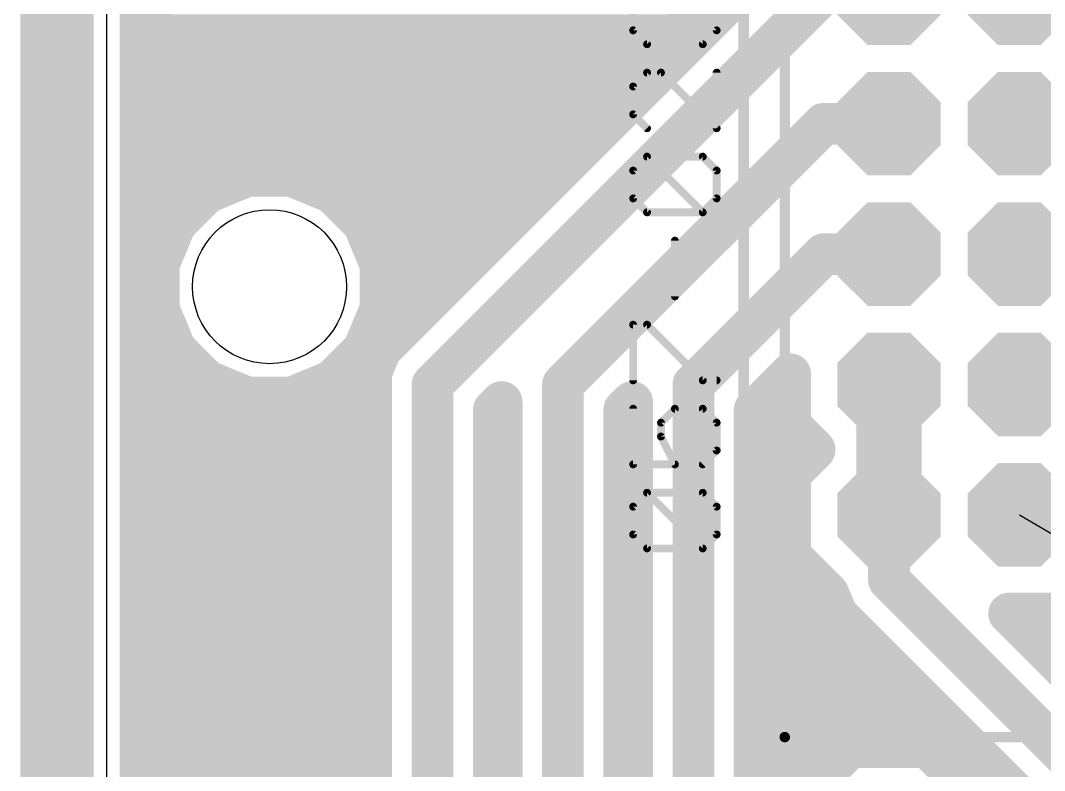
# Model space of a CAD drawing. Extents: x -2.9 to 49.9, y -3.5 to 62.6.
# Drawn here: x -2.95 to 17, y 25.5 to 40.11 of the extents above; entities that cross this region are included whole.
import ezdxf

# ---------------------------------------------------------------- set-up
doc = ezdxf.new("R2010")
doc.units = 0
for name, color, linetype in [('16', 175, 'CONTINUOUS'), ('17', 82, 'CONTINUOUS'), ('19', 53, 'CONTINUOUS'), ('20', 251, 'CONTINUOUS'), ('21', 253, 'CONTINUOUS'), ('27', 253, 'CONTINUOUS')]:
    doc.layers.add(name, color=color, linetype=linetype)

# ---------------------------------------------------------------- blocks, each defined once
blk = doc.blocks.new('OCTAGONP')
at = {"const_width": 0.5}
blk.add_lwpolyline([(-0.25, -0.1036), (-0.25, 0.1036), (-0.1036, 0.25), (0.1036, 0.25), (0.25, 0.1036), (0.25, -0.1036), (0.1036, -0.25), (-0.1036, -0.25), (-0.25, -0.1036), (-0.25, 0.1036)], dxfattribs=at)

msp = doc.modelspace()

# ---------------------------------------------------------------- linework, layer by layer
at = {"layer": '16'}
for points, const_width in [([(-2.54, -1.27), (-2.54, 62.23)], 0.8128), ([(-1.9304, 60.8286), (-1.9304, 0.1514)], 0.8128), ([(-0.508, 14.37), (-0.508, 60.198)], 1.016), ([(-0.6096, 14.5224), (-0.6096, 60.2996)], 0.8128), ([(11.6018, 41.3738), (3.9818, 33.7538)], 1.016), ([(11.6879, 41.3162), (4.0679, 33.6962)], 0.8128), ([(5.08, 33.02), (12.7, 40.64)], 0.8128), ([(-2.54, 39.8272), (-1.9304, 39.8272)], 0.8128), ([(-0.6096, 39.8272), (10.1989, 39.8272)], 0.8128), ([(-0.508, 39.624), (9.852, 39.624)], 1.016), ([(-2.54, 39.0144), (-1.9304, 39.0144)], 0.8128), ([(-0.6096, 39.0144), (9.3861, 39.0144)], 0.8128), ([(-0.508, 38.608), (8.836, 38.608)], 1.016), ([(-2.54, 38.2016), (-1.9304, 38.2016)], 0.8128), ([(-0.6096, 38.2016), (8.5733, 38.2016)], 0.8128), ([(7.62, 33.02), (12.7, 38.1)], 0.8128), ([(12.7, 38.1), (13.97, 38.1)], 0.8128), ([(17.78, 38.1), (16.51, 38.1)], 0.8128), ([(-0.508, 37.592), (7.82, 37.592)], 1.016), ([(-2.54, 37.3888), (-1.9304, 37.3888)], 0.8128), ([(-0.6096, 37.3888), (7.7605, 37.3888)], 0.8128), ([(1.4551, 37.187), (0.6237, 36.8426)], 1.016), ([(2.3549, 37.187), (1.4551, 37.187)], 1.016), ([(3.1863, 36.8426), (2.3549, 37.187)], 1.016), ([(0.6237, 36.8426), (-0.0126, 36.2063)], 1.016), ([(1.4753, 37.0854), (0.6812, 36.7565)], 0.8128), ([(2.3347, 37.0854), (1.4753, 37.0854)], 0.8128), ([(3.1288, 36.7565), (2.3347, 37.0854)], 0.8128), ([(3.8226, 36.2063), (3.1863, 36.8426)], 1.016), ([(0.6812, 36.7565), (0.0735, 36.1488)], 0.8128), ([(3.7365, 36.1488), (3.1288, 36.7565)], 0.8128), ([(-2.54, 36.576), (-1.9304, 36.576)], 0.8128), ([(-0.508, 36.576), (0.3571, 36.576)], 1.016), ([(-0.6096, 36.576), (0.5007, 36.576)], 0.8128), ([(3.3093, 36.576), (6.9477, 36.576)], 0.8128), ([(3.4529, 36.576), (6.804, 36.576)], 1.016), ([(-0.0126, 36.2063), (-0.357, 35.3749)], 1.016), ([(4.167, 35.3749), (3.8226, 36.2063)], 1.016), ([(0.0735, 36.1488), (-0.2554, 35.3547)], 0.8128), ([(4.0654, 35.3547), (3.7365, 36.1488)], 0.8128), ([(-2.54, 35.7632), (-1.9304, 35.7632)], 0.8128), ([(-0.6096, 35.7632), (-0.0862, 35.7632)], 0.8128), ([(3.8962, 35.7632), (6.1349, 35.7632)], 0.8128), ([(-0.508, 35.56), (-0.2803, 35.56)], 1.016), ([(4.0903, 35.56), (5.788, 35.56)], 1.016), ([(10.16, 33.02), (12.7, 35.56)], 0.8128), ([(12.7, 35.56), (13.97, 35.56)], 0.8128), ([(17.78, 35.56), (16.51, 35.56)], 0.8128), ([(-0.357, 35.3749), (-0.357, 34.4751)], 1.016), ([(-0.2554, 35.3547), (-0.2554, 34.4953)], 0.8128), ([(4.167, 34.4751), (4.167, 35.3749)], 1.016), ([(4.0654, 34.4953), (4.0654, 35.3547)], 0.8128), ([(-2.54, 34.9504), (-1.9304, 34.9504)], 0.8128), ([(-0.6096, 34.9504), (-0.2554, 34.9504)], 0.8128), ([(4.0654, 34.9504), (5.3221, 34.9504)], 0.8128), ([(-0.508, 34.544), (-0.357, 34.544)], 1.016), ([(-0.357, 34.4751), (-0.0126, 33.6437)], 1.016), ([(3.8226, 33.6437), (4.167, 34.4751)], 1.016), ([(4.167, 34.544), (4.772, 34.544)], 1.016), ([(-0.2554, 34.4953), (0.0735, 33.7012)], 0.8128), ([(3.7365, 33.7012), (4.0654, 34.4953)], 0.8128), ([(-2.54, 34.1376), (-1.9304, 34.1376)], 0.8128), ([(-0.6096, 34.1376), (-0.1073, 34.1376)], 0.8128), ([(3.9172, 34.1376), (4.5093, 34.1376)], 0.8128), ([(-0.0126, 33.6437), (0.6237, 33.0074)], 1.016), ([(3.1863, 33.0074), (3.8226, 33.6437)], 1.016), ([(3.9818, 33.7538), (3.7846, 33.2777)], 1.016), ([(-0.508, 33.528), (0.103, 33.528)], 1.016), ([(0.0735, 33.7012), (0.6812, 33.0935)], 0.8128), ([(3.1288, 33.0935), (3.7365, 33.7012)], 0.8128), ([(3.7069, 33.528), (3.8883, 33.528)], 1.016), ([(4.0679, 33.6962), (3.8862, 33.2575)], 0.8128), ([(-2.54, 33.3248), (-1.9304, 33.3248)], 0.8128), ([(-0.6096, 33.3248), (0.4499, 33.3248)], 0.8128), ([(3.3601, 33.3248), (3.9141, 33.3248)], 0.8128), ([(3.7846, 33.2777), (3.7846, 24.9296)], 1.016), ([(0.6237, 33.0074), (1.4551, 32.663)], 1.016), ([(2.3549, 32.663), (3.1863, 33.0074)], 1.016), ([(3.8862, 33.2575), (3.8862, 24.8875)], 0.8128), ([(11.3538, 32.5255), (12.0476, 33.2193)], 0.8128), ([(12.0476, 33.2193), (12.0476, 32.2237)], 0.8128), ([(13.97, 30.48), (13.97, 33.02)], 1.27), ([(18.28, 33.02), (16.51, 33.02)], 1.016), ([(16.51, 33.02), (16.51, 33.02)], 1.016), ([(16.51, 33.02), (18.28, 33.02)], 1.016), ([(0.6812, 33.0935), (1.4753, 32.7646)], 0.8128), ([(2.3347, 32.7646), (3.1288, 33.0935)], 0.8128), ([(5.08, 23.495), (5.08, 33.02)], 0.8128), ([(7.62, 31.75), (7.62, 33.02)], 0.8128), ([(10.16, 15.875), (10.16, 33.02)], 0.8128), ([(17.145, 33.02), (16.51, 33.02)], 0.8128), ([(20.32, 29.845), (17.145, 33.02)], 0.8128), ([(1.4551, 32.663), (2.3549, 32.663)], 1.016), ([(1.4753, 32.7646), (2.3347, 32.7646)], 0.8128), ([(-2.54, 32.512), (-1.9304, 32.512)], 0.8128), ([(-0.508, 32.512), (3.7846, 32.512)], 1.016), ([(-0.6096, 32.512), (3.8862, 32.512)], 0.8128), ([(6.2738, 32.5255), (6.4262, 32.6779)], 0.8128), ([(6.2738, 24.8875), (6.2738, 32.5255)], 0.8128), ([(6.2738, 32.512), (6.4262, 32.512)], 0.8128), ([(6.4262, 32.6779), (6.4262, 24.7351)], 0.8128), ([(8.8138, 32.5255), (8.9662, 32.6779)], 0.8128), ([(8.8138, 21.7035), (8.8138, 32.5255)], 0.8128), ([(8.8138, 32.512), (8.9662, 32.512)], 0.8128), ([(8.9662, 32.6779), (8.9662, 21.5511)], 0.8128), ([(11.3538, 17.4112), (11.3538, 32.5255)], 0.8128), ([(11.3538, 32.512), (12.0476, 32.512)], 0.8128), ([(12.0476, 32.2237), (12.5213, 31.75)], 0.8128), ([(7.62, 20.32), (7.62, 31.75)], 0.8128), ([(12.5213, 31.75), (12.0476, 31.2763)], 0.8128), ([(-2.54, 31.6992), (-1.9304, 31.6992)], 0.8128), ([(-0.6096, 31.6992), (3.8862, 31.6992)], 0.8128), ([(-0.508, 31.496), (3.7846, 31.496)], 1.016), ([(6.2738, 31.6992), (6.4262, 31.6992)], 0.8128), ([(8.8138, 31.6992), (8.9662, 31.6992)], 0.8128), ([(11.3538, 31.6992), (12.4705, 31.6992)], 0.8128), ([(12.0476, 31.2763), (12.0476, 29.6837)], 0.8128), ([(-2.54, 30.8864), (-1.9304, 30.8864)], 0.8128), ([(-0.6096, 30.8864), (3.8862, 30.8864)], 0.8128), ([(6.2738, 30.8864), (6.4262, 30.8864)], 0.8128), ([(8.8138, 30.8864), (8.9662, 30.8864)], 0.8128), ([(11.3538, 30.8864), (12.0476, 30.8864)], 0.8128), ([(-0.508, 30.48), (3.7846, 30.48)], 1.016), ([(13.97, 30.48), (13.97, 29.21)], 0.8128), ([(-2.54, 30.0736), (-1.9304, 30.0736)], 0.8128), ([(-0.6096, 30.0736), (3.8862, 30.0736)], 0.8128), ([(6.2738, 30.0736), (6.4262, 30.0736)], 0.8128), ([(8.8138, 30.0736), (8.9662, 30.0736)], 0.8128), ([(11.3538, 30.0736), (12.0476, 30.0736)], 0.8128), ([(17.3484, 28.456), (18.534, 29.6416)], 1.016), ([(-0.508, 29.464), (3.7846, 29.464)], 1.016), ([(12.0476, 29.6837), (12.7885, 28.9428)], 0.8128), ([(17.3063, 28.5576), (18.4324, 29.6837)], 0.8128), ([(-2.54, 29.2608), (-1.9304, 29.2608)], 0.8128), ([(-0.6096, 29.2608), (3.8862, 29.2608)], 0.8128), ([(6.2738, 29.2608), (6.4262, 29.2608)], 0.8128), ([(8.8138, 29.2608), (8.9662, 29.2608)], 0.8128), ([(11.3538, 29.2608), (12.4705, 29.2608)], 0.8128), ([(13.97, 29.21), (17.78, 25.4)], 0.8128), ([(12.7885, 28.9428), (12.9579, 28.5338)], 0.8128), ([(-0.508, 28.448), (3.7846, 28.448)], 1.016), ([(12.9579, 28.5338), (16.5862, 24.9055)], 0.8128), ([(18.4562, 26.4121), (16.3107, 28.5576)], 0.8128), ([(16.3107, 28.5576), (17.3063, 28.5576)], 0.8128), ([(18.5138, 26.4982), (16.556, 28.456)], 1.016), ([(16.556, 28.456), (17.3484, 28.456)], 1.016), ([(16.564, 28.448), (20.2946, 28.448)], 1.016), ([(-2.54, 28.448), (-1.9304, 28.448)], 0.8128), ([(-0.6096, 28.448), (3.8862, 28.448)], 0.8128), ([(6.2738, 28.448), (6.4262, 28.448)], 0.8128), ([(8.8138, 28.448), (8.9662, 28.448)], 0.8128), ([(11.3538, 28.448), (13.0437, 28.448)], 0.8128), ([(16.4203, 28.448), (20.3962, 28.448)], 0.8128), ([(-2.54, 27.6352), (-1.9304, 27.6352)], 0.8128), ([(-0.6096, 27.6352), (3.8862, 27.6352)], 0.8128), ([(-0.508, 27.432), (3.7846, 27.432)], 1.016), ([(6.2738, 27.6352), (6.4262, 27.6352)], 0.8128), ([(8.8138, 27.6352), (8.9662, 27.6352)], 0.8128), ([(11.3538, 27.6352), (13.8565, 27.6352)], 0.8128), ([(17.2331, 27.6352), (20.3962, 27.6352)], 0.8128), ([(-2.54, 26.8224), (-1.9304, 26.8224)], 0.8128), ([(-0.6096, 26.8224), (3.8862, 26.8224)], 0.8128), ([(6.2738, 26.8224), (6.4262, 26.8224)], 0.8128), ([(8.8138, 26.8224), (8.9662, 26.8224)], 0.8128), ([(11.3538, 26.8224), (14.6693, 26.8224)], 0.8128), ([(-0.508, 26.416), (3.7846, 26.416)], 1.016), ([(-2.54, 26.0096), (-1.9304, 26.0096)], 0.8128), ([(-0.6096, 26.0096), (3.8862, 26.0096)], 0.8128), ([(6.2738, 26.0096), (6.4262, 26.0096)], 0.8128), ([(8.8138, 26.0096), (8.9662, 26.0096)], 0.8128), ([(11.3538, 26.0096), (15.4821, 26.0096)], 0.8128), ([(13.2151, 25.9524), (12.1476, 24.8849)], 0.8128), ([(14.7249, 25.9524), (13.2151, 25.9524)], 0.8128), ([(15.7924, 24.8849), (14.7249, 25.9524)], 0.8128), ([(-0.508, 25.4), (3.7846, 25.4)], 1.016), ([(-2.54, 25.1968), (-1.9304, 25.1968)], 0.8128), ([(-0.6096, 25.1968), (3.8862, 25.1968)], 0.8128), ([(6.2738, 25.1968), (6.4262, 25.1968)], 0.8128), ([(8.8138, 25.1968), (8.9662, 25.1968)], 0.8128), ([(11.3538, 25.1968), (12.4595, 25.1968)], 0.8128), ([(15.4805, 25.1968), (16.2949, 25.1968)], 0.8128)]:
    msp.add_lwpolyline(points, dxfattribs=dict(at, const_width=const_width))
for points, const_width in [([(-2.54, 40.0304, 1), (-2.54, 39.624)], 0.4064), ([(-1.9304, 39.624, 1), (-1.9304, 40.0304)], 0.4064), ([(-0.6096, 40.0304, 1), (-0.6096, 39.624)], 0.4064), ([(-0.508, 39.878, 1), (-0.508, 39.37)], 0.508), ([(9.852, 39.37, 1), (9.852, 39.878)], 0.508), ([(10.1989, 39.624, 1), (10.1989, 40.0304)], 0.4064), ([(-2.54, 39.2176, 1), (-2.54, 38.8112)], 0.4064), ([(-1.9304, 38.8112, 1), (-1.9304, 39.2176)], 0.4064), ([(-0.6096, 39.2176, 1), (-0.6096, 38.8112)], 0.4064), ([(9.3861, 38.8112, 1), (9.3861, 39.2176)], 0.4064), ([(-0.508, 38.862, 1), (-0.508, 38.354)], 0.508), ([(8.836, 38.354, 1), (8.836, 38.862)], 0.508), ([(-2.54, 38.4048, 1), (-2.54, 37.9984)], 0.4064), ([(-1.9304, 37.9984, 1), (-1.9304, 38.4048)], 0.4064), ([(-0.6096, 38.4048, 1), (-0.6096, 37.9984)], 0.4064), ([(8.5733, 37.9984, 1), (8.5733, 38.4048)], 0.4064), ([(12.7, 38.3032, 1), (12.7, 37.8968)], 0.4064), ([(12.8437, 37.9563, 1), (12.5563, 38.2437)], 0.4064), ([(13.97, 37.8968, 1), (13.97, 38.3032)], 0.4064), ([(16.51, 38.3032, 1), (16.51, 37.8968)], 0.4064), ([(-0.508, 37.846, 1), (-0.508, 37.338)], 0.508), ([(7.82, 37.338, 1), (7.82, 37.846)], 0.508), ([(-2.54, 37.592, 1), (-2.54, 37.1856)], 0.4064), ([(-1.9304, 37.1856, 1), (-1.9304, 37.592)], 0.4064), ([(-0.6096, 37.592, 1), (-0.6096, 37.1856)], 0.4064), ([(7.7605, 37.1856, 1), (7.7605, 37.592)], 0.4064), ([(1.4551, 37.441, 1), (1.4551, 36.933)], 0.508), ([(1.5523, 36.9523, 1), (1.3579, 37.4217)], 0.508), ([(2.4521, 37.4217, 1), (2.2577, 36.9523)], 0.508), ([(2.3549, 36.933, 1), (2.3549, 37.441)], 0.508), ([(0.5265, 37.0773, 1), (0.7209, 36.608)], 0.508), ([(0.8033, 36.663, 1), (0.4441, 37.0222)], 0.508), ([(1.4753, 37.2886, 1), (1.4753, 36.8822)], 0.4064), ([(1.553, 36.8977, 1), (1.3975, 37.2731)], 0.4064), ([(2.4125, 37.2731, 1), (2.257, 36.8977)], 0.4064), ([(2.3347, 36.8822, 1), (2.3347, 37.2886)], 0.4064), ([(3.3659, 37.0222, 1), (3.0067, 36.663)], 0.508), ([(3.0891, 36.608, 1), (3.2835, 37.0773)], 0.508), ([(0.6035, 36.9442, 1), (0.759, 36.5688)], 0.4064), ([(0.8249, 36.6128, 1), (0.5375, 36.9002)], 0.4064), ([(3.2724, 36.9002, 1), (2.9851, 36.6128)], 0.4064), ([(3.051, 36.5688, 1), (3.2065, 36.9442)], 0.4064), ([(-2.54, 36.7792, 1), (-2.54, 36.3728)], 0.4064), ([(-1.9304, 36.3728, 1), (-1.9304, 36.7792)], 0.4064), ([(-0.508, 36.83, 1), (-0.508, 36.322)], 0.508), ([(-0.6096, 36.7792, 1), (-0.6096, 36.3728)], 0.4064), ([(0.3571, 36.322, 1), (0.3571, 36.83)], 0.508), ([(0.5007, 36.3728, 1), (0.5007, 36.7792)], 0.4064), ([(3.3093, 36.7792, 1), (3.3093, 36.3728)], 0.4064), ([(3.4529, 36.83, 1), (3.4529, 36.322)], 0.508), ([(6.804, 36.322, 1), (6.804, 36.83)], 0.508), ([(6.9477, 36.3728, 1), (6.9477, 36.7792)], 0.4064), ([(0.222, 36.1091, 1), (-0.2473, 36.3035)], 0.508), ([(4.0573, 36.3035, 1), (3.588, 36.1091)], 0.508), ([(-0.1922, 36.3859, 1), (0.167, 36.0267)], 0.508), ([(0.2612, 36.071, 1), (-0.1142, 36.2265)], 0.4064), ([(3.9242, 36.2265, 1), (3.5488, 36.071)], 0.4064), ([(3.643, 36.0267, 1), (4.0022, 36.3859)], 0.508), ([(-0.0702, 36.2924, 1), (0.2172, 36.0051)], 0.4064), ([(3.5928, 36.0051, 1), (3.8802, 36.2924)], 0.4064), ([(-2.54, 35.9664, 1), (-2.54, 35.56)], 0.4064), ([(-1.9304, 35.56, 1), (-1.9304, 35.9664)], 0.4064), ([(-0.6096, 35.9664, 1), (-0.6096, 35.56)], 0.4064), ([(-0.0862, 35.56, 1), (-0.0862, 35.9664)], 0.4064), ([(3.8962, 35.9664, 1), (3.8962, 35.56)], 0.4064), ([(6.1349, 35.56, 1), (6.1349, 35.9664)], 0.4064), ([(-0.508, 35.814, 1), (-0.508, 35.306)], 0.508), ([(-0.2803, 35.306, 1), (-0.2803, 35.814)], 0.508), ([(4.0903, 35.814, 1), (4.0903, 35.306)], 0.508), ([(5.788, 35.306, 1), (5.788, 35.814)], 0.508), ([(12.7, 35.7632, 1), (12.7, 35.3568)], 0.4064), ([(12.8437, 35.4163, 1), (12.5563, 35.7037)], 0.4064), ([(13.97, 35.3568, 1), (13.97, 35.7632)], 0.4064), ([(16.51, 35.7632, 1), (16.51, 35.3568)], 0.4064), ([(-0.103, 35.3749, 1), (-0.611, 35.3749)], 0.508), ([(-0.5917, 35.4721, 1), (-0.1223, 35.2777)], 0.508), ([(-0.0522, 35.3547, 1), (-0.4586, 35.3547)], 0.4064), ([(4.421, 35.3749, 1), (3.913, 35.3749)], 0.508), ([(4.2686, 35.3547, 1), (3.8622, 35.3547)], 0.4064), ([(3.9323, 35.2777, 1), (4.4017, 35.4721)], 0.508), ([(-0.4431, 35.4325, 1), (-0.0677, 35.277)], 0.4064), ([(3.8777, 35.277, 1), (4.2531, 35.4325)], 0.4064), ([(-2.54, 35.1536, 1), (-2.54, 34.7472)], 0.4064), ([(-1.9304, 34.7472, 1), (-1.9304, 35.1536)], 0.4064), ([(-0.6096, 35.1536, 1), (-0.6096, 34.7472)], 0.4064), ([(-0.2554, 34.7472, 1), (-0.2554, 35.1536)], 0.4064), ([(4.0654, 35.1536, 1), (4.0654, 34.7472)], 0.4064), ([(5.3221, 34.7472, 1), (5.3221, 35.1536)], 0.4064), ([(-0.508, 34.798, 1), (-0.508, 34.29)], 0.508), ([(-0.1223, 34.5723, 1), (-0.5917, 34.3779)], 0.508), ([(-0.357, 34.29, 1), (-0.357, 34.798)], 0.508), ([(4.167, 34.798, 1), (4.167, 34.29)], 0.508), ([(4.4017, 34.3779, 1), (3.9323, 34.5723)], 0.508), ([(4.772, 34.29, 1), (4.772, 34.798)], 0.508), ([(-0.611, 34.4751, 1), (-0.103, 34.4751)], 0.508), ([(-0.0677, 34.573, 1), (-0.4431, 34.4175)], 0.4064), ([(3.913, 34.4751, 1), (4.421, 34.4751)], 0.508), ([(4.2531, 34.4175, 1), (3.8777, 34.573)], 0.4064), ([(-2.54, 34.3408, 1), (-2.54, 33.9344)], 0.4064), ([(-1.9304, 33.9344, 1), (-1.9304, 34.3408)], 0.4064), ([(-0.6096, 34.3408, 1), (-0.6096, 33.9344)], 0.4064), ([(-0.4586, 34.4953, 1), (-0.0522, 34.4953)], 0.4064), ([(-0.1073, 33.9344, 1), (-0.1073, 34.3408)], 0.4064), ([(3.9172, 34.3408, 1), (3.9172, 33.9344)], 0.4064), ([(3.8622, 34.4953, 1), (4.2686, 34.4953)], 0.4064), ([(4.5093, 33.9344, 1), (4.5093, 34.3408)], 0.4064), ([(0.167, 33.8233, 1), (-0.1922, 33.4641)], 0.508), ([(4.0022, 33.4641, 1), (3.643, 33.8233)], 0.508), ([(3.8022, 33.9334, 1), (4.1614, 33.5742)], 0.508), ([(4.2165, 33.6566, 1), (3.7471, 33.851)], 0.508), ([(-0.508, 33.782, 1), (-0.508, 33.274)], 0.508), ([(-0.2473, 33.5465, 1), (0.222, 33.7409)], 0.508), ([(0.2172, 33.8449, 1), (-0.0702, 33.5575)], 0.4064), ([(-0.1142, 33.6235, 1), (0.2612, 33.779)], 0.4064), ([(0.103, 33.274, 1), (0.103, 33.782)], 0.508), ([(3.7069, 33.782, 1), (3.7069, 33.274)], 0.508), ([(3.588, 33.7409, 1), (4.0573, 33.5465)], 0.508), ([(3.5488, 33.779, 1), (3.9242, 33.6235)], 0.4064), ([(3.8802, 33.5575, 1), (3.5928, 33.8449)], 0.4064), ([(3.8883, 33.274, 1), (3.8883, 33.782)], 0.508), ([(3.9243, 33.8399, 1), (4.2116, 33.5525)], 0.4064), ([(4.2557, 33.6185, 1), (3.8802, 33.774)], 0.4064), ([(-2.54, 33.528, 1), (-2.54, 33.1216)], 0.4064), ([(-1.9304, 33.1216, 1), (-1.9304, 33.528)], 0.4064), ([(-0.6096, 33.528, 1), (-0.6096, 33.1216)], 0.4064), ([(0.4499, 33.1216, 1), (0.4499, 33.528)], 0.4064), ([(3.3601, 33.528, 1), (3.3601, 33.1216)], 0.4064), ([(4.0386, 33.2777, 1), (3.5306, 33.2777)], 0.508), ([(3.9141, 33.1216, 1), (3.9141, 33.528)], 0.4064), ([(0.7209, 33.242, 1), (0.5265, 32.7727)], 0.508), ([(3.2835, 32.7727, 1), (3.0891, 33.242)], 0.508), ([(3.5499, 33.3749, 1), (4.0193, 33.1805)], 0.508), ([(4.0894, 33.2575, 1), (3.683, 33.2575)], 0.4064), ([(3.6985, 33.3352, 1), (4.0739, 33.1797)], 0.4064), ([(12.2508, 33.2193, 1), (11.8444, 33.2193)], 0.4064), ([(12.1913, 33.0756, 1), (11.9039, 33.363)], 0.4064), ([(14.2875, 33.02, 1), (13.6525, 33.02)], 0.635), ([(16.51, 33.274, 1), (16.51, 32.766)], 0.508), ([(16.764, 33.02, 1), (16.256, 33.02)], 0.508), ([(16.51, 33.274, 1), (16.51, 32.766)], 0.508), ([(0.4441, 32.8278, 1), (0.8033, 33.187)], 0.508), ([(0.759, 33.2812, 1), (0.6035, 32.9058)], 0.4064), ([(0.5375, 32.9498, 1), (0.8249, 33.2372)], 0.4064), ([(3.0067, 33.187, 1), (3.3659, 32.8278)], 0.508), ([(2.9851, 33.2372, 1), (3.2724, 32.9498)], 0.4064), ([(3.2065, 32.9058, 1), (3.051, 33.2812)], 0.4064), ([(5.2832, 33.02, 1), (4.8768, 33.02)], 0.4064), ([(4.9363, 33.1637, 1), (5.2237, 32.8763)], 0.4064), ([(7.8232, 33.02, 1), (7.4168, 33.02)], 0.4064), ([(7.4763, 33.1637, 1), (7.7637, 32.8763)], 0.4064), ([(10.3632, 33.02, 1), (9.9568, 33.02)], 0.4064), ([(10.0163, 33.1637, 1), (10.3037, 32.8763)], 0.4064), ([(16.51, 33.2232, 1), (16.51, 32.8168)], 0.4064), ([(17.2887, 33.1637, 1), (17.0013, 32.8763)], 0.4064), ([(17.145, 32.8168, 1), (17.145, 33.2232)], 0.4064), ([(1.4551, 32.917, 1), (1.4551, 32.409)], 0.508), ([(1.4753, 32.9678, 1), (1.4753, 32.5614)], 0.4064), ([(1.3579, 32.4283, 1), (1.5523, 32.8977)], 0.508), ([(1.3975, 32.5769, 1), (1.553, 32.9523)], 0.4064), ([(2.2577, 32.8977, 1), (2.4521, 32.4283)], 0.508), ([(2.257, 32.9523, 1), (2.4125, 32.5769)], 0.4064), ([(2.3549, 32.409, 1), (2.3549, 32.917)], 0.508), ([(2.3347, 32.5614, 1), (2.3347, 32.9678)], 0.4064), ([(16.256, 33.02, 1), (16.764, 33.02)], 0.508), ([(-2.54, 32.7152, 1), (-2.54, 32.3088)], 0.4064), ([(-1.9304, 32.3088, 1), (-1.9304, 32.7152)], 0.4064), ([(-0.508, 32.766, 1), (-0.508, 32.258)], 0.508), ([(-0.6096, 32.7152, 1), (-0.6096, 32.3088)], 0.4064), ([(3.7846, 32.258, 1), (3.7846, 32.766)], 0.508), ([(3.8862, 32.3088, 1), (3.8862, 32.7152)], 0.4064), ([(6.477, 32.5255, 1), (6.0706, 32.5255)], 0.4064), ([(6.2738, 32.7152, 1), (6.2738, 32.3088)], 0.4064), ([(6.6294, 32.6779, 1), (6.223, 32.6779)], 0.4064), ([(6.5699, 32.5342, 1), (6.2825, 32.8216)], 0.4064), ([(6.4262, 32.3088, 1), (6.4262, 32.7152)], 0.4064), ([(9.017, 32.5255, 1), (8.6106, 32.5255)], 0.4064), ([(8.8138, 32.7152, 1), (8.8138, 32.3088)], 0.4064), ([(9.1694, 32.6779, 1), (8.763, 32.6779)], 0.4064), ([(9.1099, 32.5342, 1), (8.8225, 32.8216)], 0.4064), ([(8.9662, 32.3088, 1), (8.9662, 32.7152)], 0.4064), ([(11.557, 32.5255, 1), (11.1506, 32.5255)], 0.4064), ([(11.3538, 32.7152, 1), (11.3538, 32.3088)], 0.4064), ([(12.0476, 32.3088, 1), (12.0476, 32.7152)], 0.4064), ([(6.1301, 32.6692, 1), (6.4175, 32.3818)], 0.4064), ([(8.6701, 32.6692, 1), (8.9575, 32.3818)], 0.4064), ([(11.2101, 32.6692, 1), (11.4975, 32.3818)], 0.4064), ([(12.1913, 32.3674, 1), (11.9039, 32.08)], 0.4064), ([(11.8444, 32.2237, 1), (12.2508, 32.2237)], 0.4064), ([(7.8232, 31.75, 1), (7.4168, 31.75)], 0.4064), ([(12.665, 31.6063, 1), (12.3776, 31.8937)], 0.4064), ([(-2.54, 31.9024, 1), (-2.54, 31.496)], 0.4064), ([(-1.9304, 31.496, 1), (-1.9304, 31.9024)], 0.4064), ([(-0.6096, 31.9024, 1), (-0.6096, 31.496)], 0.4064), ([(-0.508, 31.75, 1), (-0.508, 31.242)], 0.508), ([(3.7846, 31.242, 1), (3.7846, 31.75)], 0.508), ([(3.8862, 31.496, 1), (3.8862, 31.9024)], 0.4064), ([(6.2738, 31.9024, 1), (6.2738, 31.496)], 0.4064), ([(6.4262, 31.496, 1), (6.4262, 31.9024)], 0.4064), ([(7.4168, 31.75, 1), (7.8232, 31.75)], 0.4064), ([(8.8138, 31.9024, 1), (8.8138, 31.496)], 0.4064), ([(8.9662, 31.496, 1), (8.9662, 31.9024)], 0.4064), ([(11.3538, 31.9024, 1), (11.3538, 31.496)], 0.4064), ([(12.3776, 31.6063, 1), (12.665, 31.8937)], 0.4064), ([(12.4705, 31.496, 1), (12.4705, 31.9024)], 0.4064), ([(12.2508, 31.2763, 1), (11.8444, 31.2763)], 0.4064), ([(11.9039, 31.42, 1), (12.1913, 31.1326)], 0.4064), ([(-2.54, 31.0896, 1), (-2.54, 30.6832)], 0.4064), ([(-1.9304, 30.6832, 1), (-1.9304, 31.0896)], 0.4064), ([(-0.6096, 31.0896, 1), (-0.6096, 30.6832)], 0.4064), ([(3.8862, 30.6832, 1), (3.8862, 31.0896)], 0.4064), ([(6.2738, 31.0896, 1), (6.2738, 30.6832)], 0.4064), ([(6.4262, 30.6832, 1), (6.4262, 31.0896)], 0.4064), ([(8.8138, 31.0896, 1), (8.8138, 30.6832)], 0.4064), ([(8.9662, 30.6832, 1), (8.9662, 31.0896)], 0.4064), ([(11.3538, 31.0896, 1), (11.3538, 30.6832)], 0.4064), ([(12.0476, 30.6832, 1), (12.0476, 31.0896)], 0.4064), ([(-0.508, 30.734, 1), (-0.508, 30.226)], 0.508), ([(3.7846, 30.226, 1), (3.7846, 30.734)], 0.508), ([(13.6525, 30.48, 1), (14.2875, 30.48)], 0.635), ([(14.1732, 30.48, 1), (13.7668, 30.48)], 0.4064), ([(-2.54, 30.2768, 1), (-2.54, 29.8704)], 0.4064), ([(-1.9304, 29.8704, 1), (-1.9304, 30.2768)], 0.4064), ([(-0.6096, 30.2768, 1), (-0.6096, 29.8704)], 0.4064), ([(3.8862, 29.8704, 1), (3.8862, 30.2768)], 0.4064), ([(6.2738, 30.2768, 1), (6.2738, 29.8704)], 0.4064), ([(6.4262, 29.8704, 1), (6.4262, 30.2768)], 0.4064), ([(8.8138, 30.2768, 1), (8.8138, 29.8704)], 0.4064), ([(8.9662, 29.8704, 1), (8.9662, 30.2768)], 0.4064), ([(11.3538, 30.2768, 1), (11.3538, 29.8704)], 0.4064), ([(12.0476, 29.8704, 1), (12.0476, 30.2768)], 0.4064), ([(-0.508, 29.718, 1), (-0.508, 29.21)], 0.508), ([(3.7846, 29.21, 1), (3.7846, 29.718)], 0.508), ([(12.1913, 29.8274, 1), (11.9039, 29.54)], 0.4064), ([(11.8444, 29.6837, 1), (12.2508, 29.6837)], 0.4064), ([(-2.54, 29.464, 1), (-2.54, 29.0576)], 0.4064), ([(-1.9304, 29.0576, 1), (-1.9304, 29.464)], 0.4064), ([(-0.6096, 29.464, 1), (-0.6096, 29.0576)], 0.4064), ([(3.8862, 29.0576, 1), (3.8862, 29.464)], 0.4064), ([(6.2738, 29.464, 1), (6.2738, 29.0576)], 0.4064), ([(6.4262, 29.0576, 1), (6.4262, 29.464)], 0.4064), ([(8.8138, 29.464, 1), (8.8138, 29.0576)], 0.4064), ([(8.9662, 29.0576, 1), (8.9662, 29.464)], 0.4064), ([(11.3538, 29.464, 1), (11.3538, 29.0576)], 0.4064), ([(12.4705, 29.0576, 1), (12.4705, 29.464)], 0.4064), ([(14.1137, 29.3537, 1), (13.8263, 29.0663)], 0.4064), ([(12.9763, 29.0206, 1), (12.6008, 28.865)], 0.4064), ([(13.7668, 29.21, 1), (14.1732, 29.21)], 0.4064), ([(12.6448, 28.7991, 1), (12.9322, 29.0865)], 0.4064), ([(-0.508, 28.702, 1), (-0.508, 28.194)], 0.508), ([(3.7846, 28.194, 1), (3.7846, 28.702)], 0.508), ([(13.1016, 28.6774, 1), (12.8143, 28.3901)], 0.4064), ([(16.4544, 28.7013, 1), (16.167, 28.4139)], 0.4064), ([(16.3107, 28.7608, 1), (16.3107, 28.3544)], 0.4064), ([(16.7356, 28.6356, 1), (16.3764, 28.2764)], 0.508), ([(16.556, 28.71, 1), (16.556, 28.202)], 0.508), ([(16.564, 28.702, 1), (16.564, 28.194)], 0.508), ([(-2.54, 28.6512, 1), (-2.54, 28.2448)], 0.4064), ([(-1.9304, 28.2448, 1), (-1.9304, 28.6512)], 0.4064), ([(-0.6096, 28.6512, 1), (-0.6096, 28.2448)], 0.4064), ([(3.8862, 28.2448, 1), (3.8862, 28.6512)], 0.4064), ([(6.2738, 28.6512, 1), (6.2738, 28.2448)], 0.4064), ([(6.4262, 28.2448, 1), (6.4262, 28.6512)], 0.4064), ([(8.8138, 28.6512, 1), (8.8138, 28.2448)], 0.4064), ([(8.9662, 28.2448, 1), (8.9662, 28.6512)], 0.4064), ([(11.3538, 28.6512, 1), (11.3538, 28.2448)], 0.4064), ([(12.7702, 28.456, 1), (13.1457, 28.6115)], 0.4064), ([(13.0437, 28.2448, 1), (13.0437, 28.6512)], 0.4064), ([(16.4203, 28.6512, 1), (16.4203, 28.2448)], 0.4064), ([(17.1688, 28.6356, 1), (17.528, 28.2764)], 0.508), ([(17.1626, 28.7013, 1), (17.45, 28.4139)], 0.4064), ([(-2.54, 27.8384, 1), (-2.54, 27.432)], 0.4064), ([(-1.9304, 27.432, 1), (-1.9304, 27.8384)], 0.4064), ([(-0.6096, 27.8384, 1), (-0.6096, 27.432)], 0.4064), ([(-0.508, 27.686, 1), (-0.508, 27.178)], 0.508), ([(3.7846, 27.178, 1), (3.7846, 27.686)], 0.508), ([(3.8862, 27.432, 1), (3.8862, 27.8384)], 0.4064), ([(6.2738, 27.8384, 1), (6.2738, 27.432)], 0.4064), ([(6.4262, 27.432, 1), (6.4262, 27.8384)], 0.4064), ([(8.8138, 27.8384, 1), (8.8138, 27.432)], 0.4064), ([(8.9662, 27.432, 1), (8.9662, 27.8384)], 0.4064), ([(11.3538, 27.8384, 1), (11.3538, 27.432)], 0.4064), ([(13.8565, 27.432, 1), (13.8565, 27.8384)], 0.4064), ([(17.2331, 27.8384, 1), (17.2331, 27.432)], 0.4064), ([(-2.54, 27.0256, 1), (-2.54, 26.6192)], 0.4064), ([(-1.9304, 26.6192, 1), (-1.9304, 27.0256)], 0.4064), ([(-0.6096, 27.0256, 1), (-0.6096, 26.6192)], 0.4064), ([(3.8862, 26.6192, 1), (3.8862, 27.0256)], 0.4064), ([(6.2738, 27.0256, 1), (6.2738, 26.6192)], 0.4064), ([(6.4262, 26.6192, 1), (6.4262, 27.0256)], 0.4064), ([(8.8138, 27.0256, 1), (8.8138, 26.6192)], 0.4064), ([(8.9662, 26.6192, 1), (8.9662, 27.0256)], 0.4064), ([(11.3538, 27.0256, 1), (11.3538, 26.6192)], 0.4064), ([(14.6693, 26.6192, 1), (14.6693, 27.0256)], 0.4064), ([(-0.508, 26.67, 1), (-0.508, 26.162)], 0.508), ([(3.7846, 26.162, 1), (3.7846, 26.67)], 0.508), ([(-2.54, 26.2128, 1), (-2.54, 25.8064)], 0.4064), ([(-1.9304, 25.8064, 1), (-1.9304, 26.2128)], 0.4064), ([(-0.6096, 26.2128, 1), (-0.6096, 25.8064)], 0.4064), ([(3.8862, 25.8064, 1), (3.8862, 26.2128)], 0.4064), ([(6.2738, 26.2128, 1), (6.2738, 25.8064)], 0.4064), ([(6.4262, 25.8064, 1), (6.4262, 26.2128)], 0.4064), ([(8.8138, 26.2128, 1), (8.8138, 25.8064)], 0.4064), ([(8.9662, 25.8064, 1), (8.9662, 26.2128)], 0.4064), ([(11.3538, 26.2128, 1), (11.3538, 25.8064)], 0.4064), ([(13.2151, 26.1556, 1), (13.2151, 25.7492)], 0.4064), ([(13.3588, 25.8087, 1), (13.0715, 26.0961)], 0.4064), ([(14.8685, 26.0961, 1), (14.5812, 25.8087)], 0.4064), ([(14.7249, 25.7492, 1), (14.7249, 26.1556)], 0.4064), ([(15.4821, 25.8064, 1), (15.4821, 26.2128)], 0.4064), ([(-0.508, 25.654, 1), (-0.508, 25.146)], 0.508), ([(3.7846, 25.146, 1), (3.7846, 25.654)], 0.508), ([(-2.54, 25.4, 1), (-2.54, 24.9936)], 0.4064), ([(-1.9304, 24.9936, 1), (-1.9304, 25.4)], 0.4064), ([(-0.6096, 25.4, 1), (-0.6096, 24.9936)], 0.4064), ([(3.8862, 24.9936, 1), (3.8862, 25.4)], 0.4064), ([(6.2738, 25.4, 1), (6.2738, 24.9936)], 0.4064), ([(6.4262, 24.9936, 1), (6.4262, 25.4)], 0.4064), ([(8.8138, 25.4, 1), (8.8138, 24.9936)], 0.4064), ([(8.9662, 24.9936, 1), (8.9662, 25.4)], 0.4064), ([(11.3538, 25.4, 1), (11.3538, 24.9936)], 0.4064), ([(12.4595, 24.9936, 1), (12.4595, 25.4)], 0.4064), ([(15.4805, 25.4, 1), (15.4805, 24.9936)], 0.4064), ([(16.2949, 24.9936, 1), (16.2949, 25.4)], 0.4064)]:
    msp.add_lwpolyline(points, format="xyb", dxfattribs=dict(at, const_width=const_width))
at = {"layer": '19'}
msp.add_line((16.51, 30.48), (27.305, 24.13), dxfattribs=at)
at = {"layer": '20'}
msp.add_line((-1.27, 60.96), (-1.27, 0.02), dxfattribs=at)
msp.add_circle((1.905, 34.925), 1.5, dxfattribs=at)
at = {"layer": '21', "const_width": 0.2032}
for points in [[(11.14, 58.47), (11.14, 25.35)], [(11.94, 26.15), (11.94, 57.67)], [(11.14, 25.35), (11.94, 26.15)], [(18.54, 26.15), (11.94, 26.15)]]:
    msp.add_lwpolyline(points, dxfattribs=at)
at = {"layer": '21', "const_width": 0.1016}
for points in [[(11.94, 26.2008, 1), (11.94, 26.0992)], [(11.8892, 26.15, 1), (11.9908, 26.15)], [(11.9759, 26.1141, 1), (11.9041, 26.1859)]]:
    msp.add_lwpolyline(points, format="xyb", dxfattribs=at)
at = {"layer": '27', "const_width": 0.1524}
for points in [[(10.3426, 39.6491), (9.258, 40.7338)], [(8.9868, 39.9203), (8.9868, 40.4626)], [(10.6138, 40.4626), (10.6138, 39.9203)], [(9.258, 39.6491), (8.9868, 39.9203)], [(10.6138, 39.9203), (10.3426, 39.6491)], [(10.3426, 39.6491), (9.258, 39.6491)], [(9.258, 39.0966), (8.9868, 38.8255)], [(9.5291, 39.0966), (9.258, 39.0966)], [(10.6138, 38.012), (9.5291, 39.0966)], [(10.6138, 39.0966), (10.6138, 38.012)], [(8.9868, 38.8255), (8.9868, 38.2831)], [(8.9868, 38.2831), (9.258, 38.012)], [(8.9868, 37.1883), (9.258, 37.4595)], [(9.258, 37.4595), (10.3426, 37.4595)], [(10.3426, 36.3748), (9.258, 37.4595)], [(10.3426, 37.4595), (10.6138, 37.1883)], [(8.9868, 36.646), (8.9868, 37.1883)], [(10.6138, 37.1883), (10.6138, 36.646)], [(9.258, 36.3748), (8.9868, 36.646)], [(10.6138, 36.646), (10.3426, 36.3748)], [(10.3426, 36.3748), (9.258, 36.3748)], [(9.8003, 34.7377), (9.8003, 35.8223)], [(8.9868, 33.1005), (8.9868, 34.1852)], [(8.9868, 34.1852), (9.258, 34.1852)], [(9.258, 34.1852), (10.3426, 33.1005)], [(10.3426, 33.1005), (10.6138, 33.1005)], [(8.9868, 32.548), (8.9868, 31.4634)], [(9.5291, 32.2769), (9.8003, 32.548)], [(9.8003, 32.548), (10.3426, 32.548)], [(10.3426, 32.548), (10.6138, 32.2769)], [(9.5291, 32.0057), (9.5291, 32.2769)], [(10.6138, 32.2769), (10.6138, 31.7345)], [(9.8003, 31.4634), (9.5291, 32.0057)], [(10.6138, 31.7345), (10.3426, 31.4634)], [(8.9868, 31.4634), (9.8003, 31.4634)], [(8.9868, 30.6397), (9.258, 30.9109)], [(9.258, 30.9109), (10.3426, 30.9109)], [(10.3426, 29.8262), (9.258, 30.9109)], [(10.3426, 30.9109), (10.6138, 30.6397)], [(8.9868, 30.0974), (8.9868, 30.6397)], [(10.6138, 30.6397), (10.6138, 30.0974)], [(9.258, 29.8262), (8.9868, 30.0974)], [(10.6138, 30.0974), (10.3426, 29.8262)], [(10.3426, 29.8262), (9.258, 29.8262)]]:
    msp.add_lwpolyline(points, dxfattribs=at)
at = {"layer": '27', "const_width": 0.0762}
for points in [[(8.9487, 39.9203, 1), (9.0249, 39.9203)], [(9.0138, 39.9472, 1), (8.9599, 39.8934)], [(10.5757, 39.9203, 1), (10.6519, 39.9203)], [(10.6407, 39.8934, 1), (10.5869, 39.9472)], [(9.258, 39.6872, 1), (9.258, 39.611)], [(9.231, 39.6222, 1), (9.2849, 39.6761)], [(10.3157, 39.6761, 1), (10.3696, 39.6222)], [(10.3157, 39.6222, 1), (10.3696, 39.6761)], [(10.3426, 39.611, 1), (10.3426, 39.6872)], [(9.258, 39.1347, 1), (9.258, 39.0585)], [(9.2849, 39.0697, 1), (9.231, 39.1236)], [(9.5561, 39.1236, 1), (9.5022, 39.0697)], [(9.5291, 39.0585, 1), (9.5291, 39.1347)], [(10.6519, 39.0966, 1), (10.5757, 39.0966)], [(9.0249, 38.8255, 1), (8.9487, 38.8255)], [(8.9599, 38.8524, 1), (9.0138, 38.7985)], [(9.0138, 38.3101, 1), (8.9599, 38.2562)], [(8.9487, 38.2831, 1), (9.0249, 38.2831)], [(9.231, 37.985, 1), (9.2849, 38.0389)], [(10.5757, 38.012, 1), (10.6519, 38.012)], [(10.5869, 37.985, 1), (10.6407, 38.0389)], [(9.2849, 37.4864, 1), (9.231, 37.4325)], [(9.258, 37.4976, 1), (9.258, 37.4214)], [(9.2849, 37.4325, 1), (9.231, 37.4864)], [(10.3696, 37.4864, 1), (10.3157, 37.4325)], [(10.3426, 37.4214, 1), (10.3426, 37.4976)], [(9.0249, 37.1883, 1), (8.9487, 37.1883)], [(8.9599, 37.2153, 1), (9.0138, 37.1614)], [(10.6519, 37.1883, 1), (10.5757, 37.1883)], [(10.5869, 37.1614, 1), (10.6407, 37.2153)], [(9.0138, 36.6729, 1), (8.9599, 36.619)], [(10.6407, 36.619, 1), (10.5869, 36.6729)], [(8.9487, 36.646, 1), (9.0249, 36.646)], [(10.5757, 36.646, 1), (10.6519, 36.646)], [(9.258, 36.4129, 1), (9.258, 36.3367)], [(9.231, 36.3479, 1), (9.2849, 36.4018)], [(10.3157, 36.4018, 1), (10.3696, 36.3479)], [(10.3157, 36.3479, 1), (10.3696, 36.4018)], [(10.3426, 36.3367, 1), (10.3426, 36.4129)], [(9.8384, 35.8223, 1), (9.7622, 35.8223)], [(9.7622, 34.7377, 1), (9.8384, 34.7377)], [(9.0249, 34.1852, 1), (8.9487, 34.1852)], [(8.9868, 34.2233, 1), (8.9868, 34.1471)], [(9.2849, 34.2121, 1), (9.231, 34.1582)], [(9.258, 34.1471, 1), (9.258, 34.2233)], [(8.9487, 33.1005, 1), (9.0249, 33.1005)], [(10.3426, 33.1386, 1), (10.3426, 33.0624)], [(10.3157, 33.0736, 1), (10.3696, 33.1275)], [(10.6138, 33.0624, 1), (10.6138, 33.1386)], [(9.0249, 32.548, 1), (8.9487, 32.548)], [(9.8003, 32.5861, 1), (9.8003, 32.5099)], [(9.8272, 32.5211, 1), (9.7734, 32.575)], [(10.3696, 32.575, 1), (10.3157, 32.5211)], [(10.3426, 32.5099, 1), (10.3426, 32.5861)], [(9.5672, 32.2769, 1), (9.491, 32.2769)], [(9.5022, 32.3038, 1), (9.5561, 32.2499)], [(10.6519, 32.2769, 1), (10.5757, 32.2769)], [(10.5869, 32.2499, 1), (10.6407, 32.3038)], [(9.491, 32.0057, 1), (9.5672, 32.0057)], [(9.5632, 32.0227, 1), (9.4951, 31.9886)], [(10.5757, 31.7345, 1), (10.6519, 31.7345)], [(10.6407, 31.7076, 1), (10.5869, 31.7615)], [(8.9868, 31.5015, 1), (8.9868, 31.4253)], [(9.7662, 31.4463, 1), (9.8344, 31.4804)], [(9.8003, 31.4253, 1), (9.8003, 31.5015)], [(10.3157, 31.4903, 1), (10.3696, 31.4364)], [(8.9487, 31.4634, 1), (9.0249, 31.4634)], [(9.2849, 30.9378, 1), (9.231, 30.8839)], [(9.258, 30.949, 1), (9.258, 30.8728)], [(9.2849, 30.8839, 1), (9.231, 30.9378)], [(10.3696, 30.9378, 1), (10.3157, 30.8839)], [(10.3426, 30.8728, 1), (10.3426, 30.949)], [(9.0249, 30.6397, 1), (8.9487, 30.6397)], [(8.9599, 30.6666, 1), (9.0138, 30.6128)], [(10.6519, 30.6397, 1), (10.5757, 30.6397)], [(10.5869, 30.6128, 1), (10.6407, 30.6666)], [(9.0138, 30.1243, 1), (8.9599, 30.0704)], [(8.9487, 30.0974, 1), (9.0249, 30.0974)], [(10.5757, 30.0974, 1), (10.6519, 30.0974)], [(10.6407, 30.0704, 1), (10.5869, 30.1243)], [(9.258, 29.8643, 1), (9.258, 29.7881)], [(9.231, 29.7993, 1), (9.2849, 29.8531)], [(10.3157, 29.8531, 1), (10.3696, 29.7993)], [(10.3157, 29.7993, 1), (10.3696, 29.8531)], [(10.3426, 29.7881, 1), (10.3426, 29.8643)]]:
    msp.add_lwpolyline(points, format="xyb", dxfattribs=at)

# ---------------------------------------------------------------- block references
at = {"layer": '17', "xscale": 2.016, "yscale": 2.016, "rotation": 90}
for p in [(13.97, 40.64), (13.97, 40.64), (16.51, 40.64), (16.51, 40.64), (13.97, 38.1), (13.97, 38.1), (16.51, 38.1), (16.51, 38.1), (13.97, 35.56), (13.97, 35.56), (16.51, 35.56), (16.51, 35.56), (13.97, 33.02), (13.97, 33.02), (16.51, 33.02), (16.51, 33.02), (13.97, 30.48), (13.97, 30.48), (16.51, 30.48), (16.51, 30.48)]:
    msp.add_blockref('OCTAGONP', p, dxfattribs=at)

doc.saveas('drawing.dxf')
